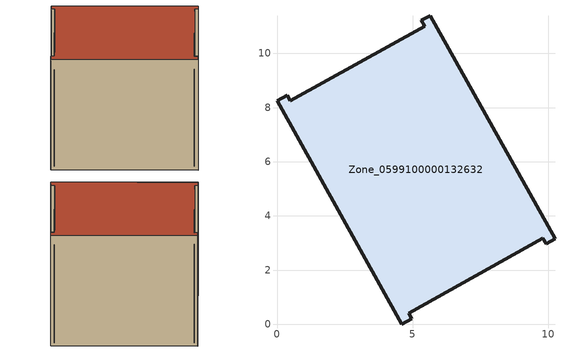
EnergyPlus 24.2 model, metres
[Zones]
Zone_0599100000132632
 floor ground (C_G): 9.92,2.97 9.8,3.18 4.85,0.42 4.96,0.21 4.6,0 0,8.25 0.37,8.45 0.49,8.25 5.44,11 5.32,11.21 5.65,11.39 10.25,3.16 z0
 wall outside (C_F): 4.96,0.21 4.85,0.42 9.8,3.18 9.92,2.97 10.25,3.16 5.65,11.39 5.32,11.21 5.44,11 0.49,8.25 0.37,8.45 0,8.25 4.6,0 4.96,0.21 z0:8.34
 roof outside (C_R): 9.8,3.18 9.92,2.97 10.25,3.16 5.65,11.39 5.32,11.21 5.44,11 0.49,8.25 0.37,8.45 0,8.25 4.6,0 4.96,0.21 4.85,0.42 z8.34
[BUILDING]
Pand.0599100000132632: North Axis=0; Terrain=City; Loads Convergence Tolerance Value=0.04; Temperature Convergence Tolerance Value=0.4; Solar Distribution=FullExterior; Maximum Number of Warmup Days=25; Minimum Number of Warmup Days=1
[Site:Location]
Rotterdam.The.Hague.AP_ZH_NLD Design_Conditions: Latitude=51.96; Longitude=4.45; Time Zone=1; Elevation=-4.5
[SITE:GROUNDTEMPERATURE:BUILDINGSURFACE]
18, 18, 18, 18, 18, 18, 18, 18, 18, 18, 18, 18
[MATERIAL] Thermal Absorptance=0.9; Solar Absorptance=0.7; Visible Absorptance=0.7
Name | Roughness | Thickness | Conductivity | Density | Specific Heat
G.TC.1965-1974 | MediumSmooth | 0.15 | 0.882353 | 540 | 1210
F.TC.1965-1974 | Rough | 0.3 | 0.697674 | 1920 | 840
R.TC.1965-1974 | MediumRough | 0.2 | 0.232558 | 1500 | 1000
[CONSTRUCTION]
C_G: G.TC.1965-1974
C_F: F.TC.1965-1974
C_R: R.TC.1965-1974
[ZONE]
Zone_0599100000132632: Type=1; Multiplier=1; Ceiling Height=Autocalculate; Volume=Autocalculate; Floor Area=autocalculate; Part of Total Floor Area=Yes
[ZONEINFILTRATION:DESIGNFLOWRATE]
Infil_Zone_0599100000132632: Zone or ZoneList or Space or SpaceList=Zone_0599100000132632; Schedule=AlwaysOn; Design Flow Rate Calculation Method=Flow/Area; Flow Rate per Floor Area=0.003; Constant Term Coefficient=1; Temperature Term Coefficient=0; Velocity Term Coefficient=0; Velocity Squared Term Coefficient=0
[HVACTEMPLATE:ZONE:IDEALLOADSAIRSYSTEM]
Zone_0599100000132632: Maximum Heating Supply Air Temperature=50; Minimum Cooling Supply Air Temperature=13; Maximum Heating Supply Air Humidity Ratio=0.0156; Minimum Cooling Supply Air Humidity Ratio=0.0077; Heating Limit=NoLimit; Cooling Limit=NoLimit; Dehumidification Control Type=ConstantSensibleHeatRatio; Cooling Sensible Heat Ratio=0.7; Dehumidification Setpoint=60; Humidification Control Type=None; Humidification Setpoint=30; Outdoor Air Method=None; Outdoor Air Flow Rate per Person=0.00944; Outdoor Air Flow Rate per Zone Floor Area=0; Outdoor Air Flow Rate per Zone=0; Demand Controlled Ventilation Type=None; Outdoor Air Economizer Type=NoEconomizer; Heat Recovery Type=None; Sensible Heat Recovery Effectiveness=0.7; Latent Heat Recovery Effectiveness=0.65
[ZONECONTROL:THERMOSTAT]
ThermostatControl_Zone_0599100000132632: Zone or ZoneList=Zone_0599100000132632; Control Type Schedule=DualSetpointControlType; Control 1=Thermostat_Zone_0599100000132632; Temperature Difference Between Cutout And Setpoint=0
[THERMOSTATSETPOINT:DUALSETPOINT]
Thermostat_Zone_0599100000132632: Heating Setpoint Temperature Schedule=HeatingSetpoint_Zone_0599100000132632; Cooling Setpoint Temperature Schedule=CoolingSetpoint_Zone_0599100000132632
[SCHEDULE:COMPACT]
HeatingSetpoint_Zone_0599100000132632: Through: 12/31, For: AllDays, Until: 24:00, 21
CoolingSetpoint_Zone_0599100000132632: Through: 12/31, For: AllDays, Until: 24:00, 24
DualSetpointControlType: Through: 12/31, For: AllDays, Until: 24:00, 4
AlwaysOn: Through: 12/31, For: AllDays, Until: 24:00, 1
